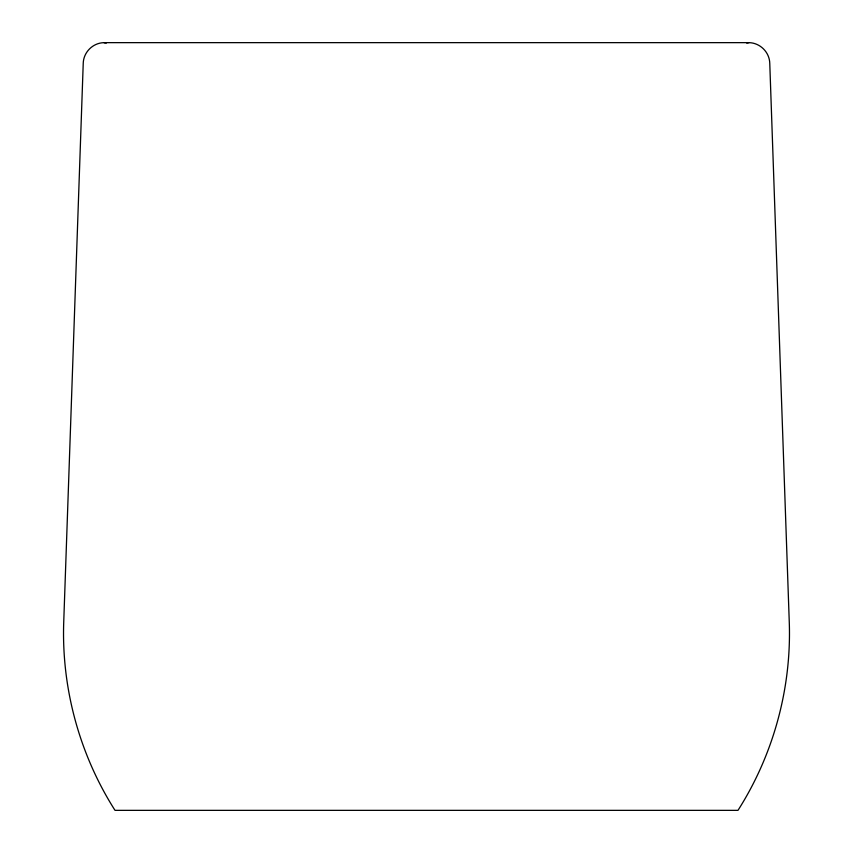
<?xml version="1.0" encoding="UTF-8"?>
<svg xmlns="http://www.w3.org/2000/svg" width="853" height="853" viewBox="0 0 853 853"><rect width="100%" height="100%" fill="white"/><g stroke="black" fill="none" stroke-linecap="round" stroke-linejoin="round"><path stroke-width="1.28" d="M103.991 42.65C92.838 42.874 83.445 52.257 83.231 63.41L63.73 622.082C61.395 688.115 79.51 754.617 115.016 810.35L737.984 810.35C773.49 754.617 791.605 688.115 789.27 622.082L769.769 63.41C769.555 52.257 760.162 42.874 749.009 42.65L103.991 42.65L106.262 43.098M746.738 43.098L749.009 42.65"/></g></svg>
